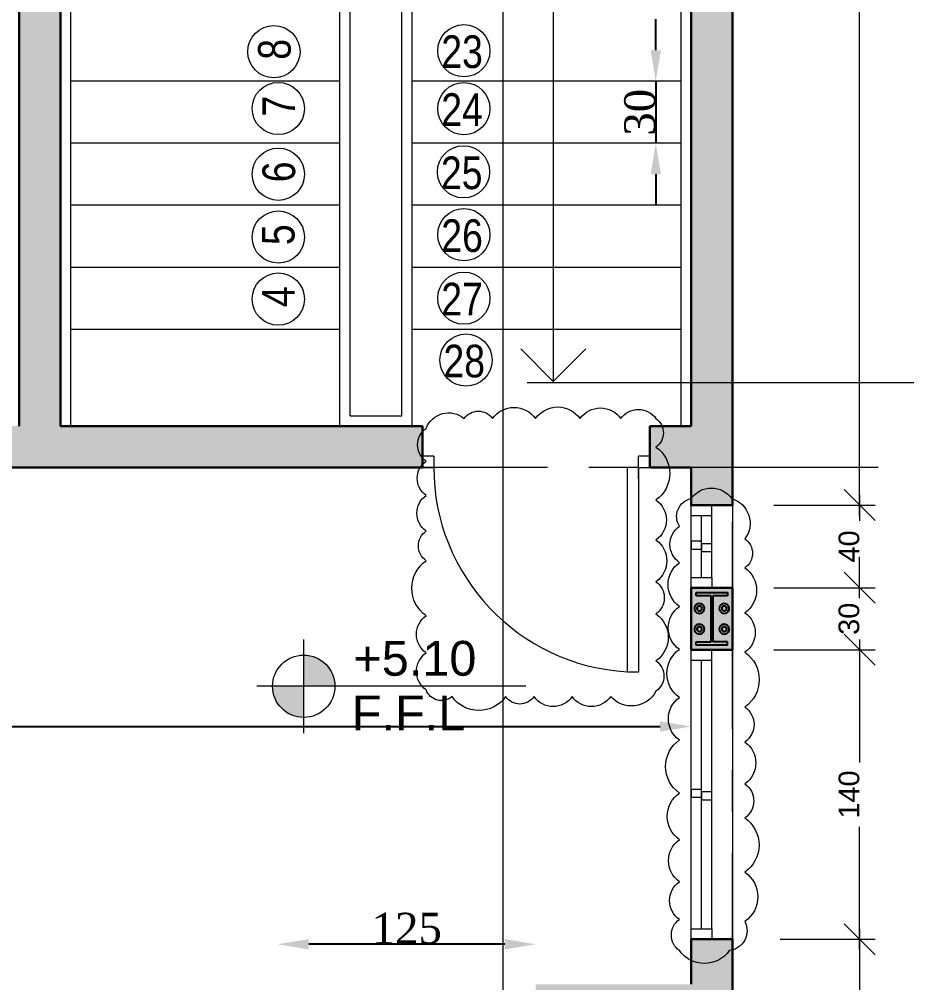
# Model space of a CAD drawing. Header units: millimetres. Extents: x -9083 to 924194, y -232449 to 321637.
# Drawn here: x 113435 to 117728, y 165816 to 170477 of the extents above; entities that cross this region are included whole.
import ezdxf
from ezdxf.enums import TextEntityAlignment as Align

# ---------------------------------------------------------------- set-up
doc = ezdxf.new("R2010")
doc.units = ezdxf.units.MM
doc.header["$LTSCALE"] = 400
doc.header["$MEASUREMENT"] = 0
doc.header["$PDMODE"] = 3
doc.linetypes.add('CENTER', pattern=[2, 1.25, -0.25, 0.25, -0.25])
doc.linetypes.add('CENTERX2', pattern=[4, 2.5, -0.5, 0.5, -0.5])
doc.layers.get('0').update_dxf_attribs({"lineweight": 0, "true_color": 0xff1414})
doc.layers.get('Defpoints').update_dxf_attribs({"color": 8, "lineweight": 5})
for name, color, linetype, lineweight in [('0.dim', 3, 'Continuous', 25), ('A_DOOR', 2, 'Continuous', 9), ('AR-Level', 120, 'Continuous', 13), ('DETAILS DIMENSION', 15, 'Continuous', 5), ('DIM-IN', 6, 'Continuous', 9), ('FIN-TEXT', 3, 'Continuous', 5), ('HANDRAIL', 31, 'Continuous', 5), ('HATCH', 15, 'Continuous', 0), ('REVC', 210, 'Continuous', 0), ('ROOMS DIMENSION', 3, 'Continuous', 5), ('STAIR', 1, 'Continuous', 5), ('TAG ELEVATIONS DETAIL', 8, 'Continuous', 9), ('WALL PROPOSED', 255, 'Continuous', 30), ('WINDOWS', 5, 'Continuous', 5)]:
    doc.layers.add(name, color=color, linetype=linetype, lineweight=lineweight)
doc.layers.add('AXIES', color=7, linetype='CENTER', lineweight=0, true_color=0x949596)
doc.layers.add('STEEL', color=63, linetype='Continuous')
doc.styles.add('arial', font='arial.ttf', dxfattribs={"width": 0.8, "height": 2.2})
doc.styles.add('asif', font='arial.ttf')
doc.styles.add('ROMAN', font='times.ttf')
doc.styles.add('ROMAND', font='ARIALN.TTF')
doc.dimstyles.new('DETAILS DIMENSION', dxfattribs={"dimtxt": 100, "dimasz": 150, "dimexe": 75, "dimexo": 200, "dimgap": 50, "dimtad": 0, "dimdec": 0, "dimlfac": 0.1, "dimzin": 0, "dimdsep": 46, "dimtxsty": 'asif', "dimblk": 'OBLIQUE', "dimcen": 200, "dimdle": 50, "dimclrd": 181, "dimclre": 146, "dimclrt": 1, "dimadec": 0, "dimazin": 0, "dimtfac": 0.5, "dimtdec": 0, "dimtix": 1, "dimtofl": 0, "dimtmove": 2, "dimatfit": 2, "dimfxl": 100, "dimtvp": 0.5, "dimtolj": 1, "dimtzin": 0, "dimlwd": -1, "dimlwe": -1, "dimarcsym": 0})
doc.dimstyles.new('ROOMS DIM', dxfattribs={"dimtxt": 150, "dimasz": 150, "dimexe": 0.06, "dimexo": 0.06, "dimgap": 0.03, "dimtad": 1, "dimtoh": 1, "dimdec": 0, "dimlfac": 0.1, "dimzin": 13, "dimdsep": 46, "dimtxsty": 'ROMAN', "dimcen": 0.09, "dimdle": 0.06, "dimse1": 1, "dimse2": 1, "dimclrd": 256, "dimclre": 256, "dimclrt": 3, "dimadec": 0, "dimazin": 0, "dimtfac": 1, "dimtdec": 0, "dimtix": 1, "dimtmove": 2, "dimatfit": 3, "dimfxl": 0.06, "dimtolj": 1, "dimtzin": 0, "dimarcsym": 0})

# ---------------------------------------------------------------- blocks, each defined once
blk = doc.blocks.new('Level-p')
h = blk.add_hatch(color=251)
h.paths.add_polyline_path([(0, 0.0025), (0, 0), (0.0025, 0, 0.414214)])
h.paths.add_polyline_path([(0, 0), (-0.0025, 0, 0.414214), (0, -0.0025)])
for p, q in [((0, -0.00375), (0, 0.00375)), ((0.017809, 0), (-0.00375, 0))]:
    blk.add_line(p, q)
blk.add_circle((0, 0), 0.0025)
at = {"style": 'arial'}
for p in [(0.002848, 0.000604), (0.002756, -0.002535)]:
    blk.add_attdef('F.F.L+1.20', p, '', height=0.002, dxfattribs=at)
blk = doc.blocks.new('*U961')
for p, q in [((0.1, -0.2), (0.1, 0)), ((0.15, 0), (0.15, -0.1)), ((1.45, 0), (1.45, -0.1)), ((1.5, 0), (1.5, -0.2)), ((0.15, -0.05), (1.45, -0.05)), ((0.15, -0.1), (0.1, -0.1)), ((0.15, -0.1), (1.45, -0.1)), ((1.45, -0.1), (1.5, -0.1))]:
    blk.add_line(p, q)
for points in [[(1.5, -0.2), (0.1, -0.2), (0.1, 0), (1.5, 0)], [(0.7875, -0.05), (0.825, -0.05), (0.825, 0), (0.7875, 0)], [(0.775, -0.1), (0.8125, -0.1), (0.8125, -0.05), (0.775, -0.05)]]:
    blk.add_lwpolyline(points, close=True)
blk = doc.blocks.new('_Oblique')
at = {"color": 0, "linetype": 'ByBlock', "lineweight": -2}
blk.add_line((-0.5, -0.5), (0.5, 0.5), dxfattribs=at)
blk = doc.blocks.new('*D712')
at = {"layer": 'Defpoints', "color": 0, "transparency": 16777216}
for p in [(116915.3, 166026.6), (117500.2, 166026.6), (116915.3, 159362.6)]:
    blk.add_point(p, dxfattribs=at)
at = {"layer": 'DETAILS DIMENSION', "color": 181, "transparency": 16777216}
for p, q in [((117500.2, 166076.6), (117500.2, 162855.3)), ((117500.2, 159312.6), (117500.2, 162533.9))]:
    blk.add_line(p, q, dxfattribs=at)
at = {"layer": 'DETAILS DIMENSION', "color": 146, "transparency": 16777216}
for p, q in [((117115.3, 166026.6), (117575.2, 166026.6)), ((117115.3, 159362.6), (117575.2, 159362.6))]:
    blk.add_line(p, q, dxfattribs=at)
at = {"layer": 'DETAILS DIMENSION', "color": 181, "transparency": 16777216, "xscale": 150, "yscale": 150, "zscale": 150}
for p, rotation in [((117500.2, 166026.6), 90), ((117500.2, 159362.6), 270)]:
    blk.add_blockref('_Oblique', p, dxfattribs=dict(at, rotation=rotation))
at = {"layer": 'DETAILS DIMENSION', "color": 1, "transparency": 16777216, "insert": (117449.2, 162694.6), "char_height": 100, "attachment_point": 5, "rotation": 90, "style": 'asif'}
blk.add_mtext('\\A1;666', dxfattribs=at)
blk = doc.blocks.new('*D713')
at = {"layer": 'Defpoints', "color": 0, "transparency": 16777216}
for p in [(116885.4, 167426.6), (117500.2, 167426.6), (116915.3, 166026.6)]:
    blk.add_point(p, dxfattribs=at)
at = {"layer": 'DETAILS DIMENSION', "color": 181, "transparency": 16777216}
for p, q in [((117500.2, 167476.6), (117500.2, 166882.2)), ((117500.2, 165976.6), (117500.2, 166571))]:
    blk.add_line(p, q, dxfattribs=at)
at = {"layer": 'DETAILS DIMENSION', "color": 146, "transparency": 16777216}
for p, q in [((117085.4, 167426.6), (117575.2, 167426.6)), ((117115.3, 166026.6), (117575.2, 166026.6))]:
    blk.add_line(p, q, dxfattribs=at)
at = {"layer": 'DETAILS DIMENSION', "color": 181, "transparency": 16777216, "xscale": 150, "yscale": 150, "zscale": 150}
for p, rotation in [((117500.2, 167426.6), 90), ((117500.2, 166026.6), 270)]:
    blk.add_blockref('_Oblique', p, dxfattribs=dict(at, rotation=rotation))
at = {"layer": 'DETAILS DIMENSION', "color": 1, "transparency": 16777216, "insert": (117449.2, 166726.6), "char_height": 100, "attachment_point": 5, "rotation": 90, "style": 'asif'}
blk.add_mtext('\\A1;140', dxfattribs=at)
blk = doc.blocks.new('*D714')
at = {"layer": 'Defpoints', "color": 0, "transparency": 16777216}
for p in [(117127.1, 173827), (117500.1, 173827), (116885.4, 168126.6)]:
    blk.add_point(p, dxfattribs=at)
at = {"layer": 'DETAILS DIMENSION', "color": 181, "transparency": 16777216}
for p, q in [((117500.1, 173877), (117500.1, 171137.1)), ((117500.1, 168076.6), (117500.1, 170816.5))]:
    blk.add_line(p, q, dxfattribs=at)
at = {"layer": 'DETAILS DIMENSION', "color": 146, "transparency": 16777216}
for p, q in [((117327.1, 173827), (117575.1, 173827)), ((117085.4, 168126.6), (117575.1, 168126.6))]:
    blk.add_line(p, q, dxfattribs=at)
at = {"layer": 'DETAILS DIMENSION', "color": 181, "transparency": 16777216, "xscale": 150, "yscale": 150, "zscale": 150}
for p, rotation in [((117500.1, 173827), 90), ((117500.1, 168126.6), 270)]:
    blk.add_blockref('_Oblique', p, dxfattribs=dict(at, rotation=rotation))
at = {"layer": 'DETAILS DIMENSION', "color": 1, "transparency": 16777216, "insert": (117449.1, 170976.8), "char_height": 100, "attachment_point": 5, "rotation": 90, "style": 'asif'}
blk.add_mtext('\\A1;570', dxfattribs=at)
blk = doc.blocks.new('hjhg')
at = {"layer": 'AXIES', "linetype": 'CENTERX2'}
for p, q in [((6125682.5, 791366), (6125682.5, 816591.3)), ((6131186.9, 805430.8), (6071269.8, 805430.8))]:
    blk.add_line(p, q, dxfattribs=at)
blk = doc.blocks.new('*D768')
at = {"layer": 'Defpoints', "color": 0, "transparency": 16777216}
for p in [(116685.4, 168508.9), (68985.4, 168308.9), (116685.4, 167055.6)]:
    blk.add_point(p, dxfattribs=at)
at = {"layer": 'ROOMS DIMENSION', "lineweight": -2, "transparency": 16777216}
blk.add_line((69135.4, 167055.6), (116535.4, 167055.6), dxfattribs=at)
at = {"layer": 'ROOMS DIMENSION', "transparency": 16777216}
for points in [[(69135.4, 167080.6), (69135.4, 167030.6), (68985.4, 167055.6)], [(116535.4, 167080.6), (116535.4, 167030.6), (116685.4, 167055.6)]]:
    blk.add_solid(points, dxfattribs=at)
at = {"layer": 'ROOMS DIMENSION', "color": 3, "transparency": 16777216, "insert": (92585.4, 167665.4), "char_height": 150, "attachment_point": 5, "style": 'ROMAN'}
blk.add_mtext('\\A1;4770', dxfattribs=at)
blk = doc.blocks.new('RTEWR')
at = {"layer": 'TAG ELEVATIONS DETAIL'}
blk.add_line((-24807.4, 157421.9), (-24807.4, 180951), dxfattribs=at)
blk = doc.blocks.new('A$C6AA14BB0')
at = {"linetype": 'Continuous'}
blk.add_circle((0.1263, 0.1263), 0.1263, dxfattribs=at)
at = {"linetype": 'Continuous', "style": 'ROMAND'}
blk.add_attdef('B', text='', height=0.1578, dxfattribs=at).set_placement((0.129, 0.1307), align=Align.MIDDLE_CENTER)
blk = doc.blocks.new('*D777')
at = {"layer": 'Defpoints', "color": 0, "transparency": 16777216}
for p in [(116635.4, 170176.6), (116514.1, 169876.6), (116635.4, 169876.6)]:
    blk.add_point(p, dxfattribs=at)
at = {"layer": 'ROOMS DIMENSION', "lineweight": -2, "transparency": 16777216}
for p, q in [((116514.1, 170326.6), (116514.1, 170476.6)), ((116514.1, 170176.6), (116514.1, 169876.6)), ((116514.1, 169726.6), (116514.1, 169576.6))]:
    blk.add_line(p, q, dxfattribs=at)
at = {"layer": 'ROOMS DIMENSION', "transparency": 16777216}
for points in [[(116489.1, 170326.6), (116539.1, 170326.6), (116514.1, 170176.6)], [(116489.1, 169726.6), (116539.1, 169726.6), (116514.1, 169876.6)]]:
    blk.add_solid(points, dxfattribs=at)
at = {"layer": 'ROOMS DIMENSION', "color": 3, "transparency": 16777216, "insert": (116437.8, 170026.6), "char_height": 150, "attachment_point": 5, "rotation": 90, "style": 'ROMAN'}
blk.add_mtext('\\A1;30', dxfattribs=at)
blk = doc.blocks.new('*D818')
at = {"layer": 'Defpoints', "color": 0, "transparency": 16777216}
for p in [(114685.4, 166002.2), (114685.4, 165808.9), (115933.9, 165808.9)]:
    blk.add_point(p, dxfattribs=at)
at = {"layer": 'ROOMS DIMENSION', "lineweight": -2, "transparency": 16777216}
blk.add_line((115783.9, 166002.2), (114835.4, 166002.2), dxfattribs=at)
at = {"layer": 'ROOMS DIMENSION', "transparency": 16777216}
for points in [[(114835.4, 166027.2), (114835.4, 165977.2), (114685.4, 166002.2)], [(115783.9, 166027.2), (115783.9, 165977.2), (115933.9, 166002.2)]]:
    blk.add_solid(points, dxfattribs=at)
at = {"layer": 'ROOMS DIMENSION', "color": 3, "transparency": 16777216, "insert": (115309.6, 166078.6), "char_height": 150, "attachment_point": 5, "style": 'ROMAN'}
blk.add_mtext('\\A1;125', dxfattribs=at)
blk = doc.blocks.new('GHBVNVCN')
at = {"layer": 'STEEL', "color": 114, "true_color": 0x139b48}
for p, q in [((931.4521, -1730.2171), (931.2521, -1730.2171)), ((931.2521, -1730.2171), (931.2521, -1730.5171)), ((931.2761, -1730.2553), (931.2761, -1730.2401)), ((931.2761, -1730.2401), (931.4281, -1730.2401)), ((931.4281, -1730.2401), (931.4281, -1730.2553)), ((931.4521, -1730.2171), (931.4521, -1730.5171)), ((931.3481, -1730.2553), (931.2761, -1730.2553)), ((931.3481, -1730.4789), (931.3481, -1730.2553)), ((931.4281, -1730.2553), (931.3561, -1730.2553)), ((931.3561, -1730.2553), (931.3561, -1730.4789)), ((931.2761, -1730.4941), (931.2761, -1730.4789)), ((931.2761, -1730.4789), (931.3481, -1730.4789)), ((931.4281, -1730.4789), (931.3561, -1730.4789)), ((931.4281, -1730.4941), (931.4281, -1730.4789)), ((931.4521, -1730.5171), (931.2521, -1730.5171)), ((931.4281, -1730.4941), (931.2761, -1730.4941))]:
    blk.add_line(p, q, dxfattribs=at)
at = {"layer": 'STEEL', "color": 8, "ltscale": 500}
for centre, radius, start, end in [((931.2921, -1730.3171), 0.024, 120, 300), ((931.2921, -1730.3171), 0.024, 300, 120), ((931.4121, -1730.3171), 0.024, 120, 300), ((931.4121, -1730.3171), 0.024, 300, 120), ((931.2921, -1730.3171), 0.012, 60, 240), ((931.2921, -1730.3171), 0.012, 135, 315), ((931.2921, -1730.3171), 0.012, 315, 135), ((931.2921, -1730.3171), 0.012, 240, 60), ((931.4121, -1730.3171), 0.012, 60, 240), ((931.4121, -1730.3171), 0.012, 135, 315), ((931.4121, -1730.3171), 0.012, 315, 135), ((931.4121, -1730.3171), 0.012, 240, 60), ((931.2921, -1730.4171), 0.024, 300, 120), ((931.4121, -1730.4171), 0.024, 300, 120), ((931.2921, -1730.4171), 0.024, 120, 300), ((931.2921, -1730.4171), 0.012, 60, 240), ((931.2921, -1730.4171), 0.012, 135, 315), ((931.2921, -1730.4171), 0.012, 315, 135), ((931.2921, -1730.4171), 0.012, 240, 60), ((931.4121, -1730.4171), 0.024, 120, 300), ((931.4121, -1730.4171), 0.012, 60, 240), ((931.4121, -1730.4171), 0.012, 135, 315), ((931.4121, -1730.4171), 0.012, 315, 135), ((931.4121, -1730.4171), 0.012, 240, 60)]:
    blk.add_arc(centre, radius, start, end, dxfattribs=at)
blk = doc.blocks.new('*U962')
for p, q in [((0.1, -0.2), (0.1, 0)), ((0.15, 0), (0.15, -0.1)), ((0.45, 0), (0.45, -0.1)), ((0.5, 0), (0.5, -0.2)), ((0.15, -0.05), (0.45, -0.05)), ((0.15, -0.1), (0.1, -0.1)), ((0.15, -0.1), (0.45, -0.1)), ((0.45, -0.1), (0.5, -0.1))]:
    blk.add_line(p, q)
for points in [[(0.5, -0.2), (0.1, -0.2), (0.1, 0), (0.5, 0)], [(0.2875, -0.05), (0.325, -0.05), (0.325, 0), (0.2875, 0)], [(0.275, -0.1), (0.3125, -0.1), (0.3125, -0.05), (0.275, -0.05)]]:
    blk.add_lwpolyline(points, close=True)
blk = doc.blocks.new('*D963')
at = {"layer": 'Defpoints', "color": 0, "transparency": 16777216}
for p in [(116885.4, 168126.6), (116885.4, 167726.6), (117500.1, 167726.6)]:
    blk.add_point(p, dxfattribs=at)
at = {"layer": 'DETAILS DIMENSION', "color": 181, "transparency": 16777216}
for p, q in [((117500.1, 168176.6), (117500.1, 168050)), ((117500.1, 167676.6), (117500.1, 167803.1))]:
    blk.add_line(p, q, dxfattribs=at)
at = {"layer": 'DETAILS DIMENSION', "color": 146, "transparency": 16777216}
for p, q in [((117085.4, 168126.6), (117575.1, 168126.6)), ((117085.4, 167726.6), (117575.1, 167726.6))]:
    blk.add_line(p, q, dxfattribs=at)
at = {"layer": 'DETAILS DIMENSION', "color": 181, "transparency": 16777216, "xscale": 150, "yscale": 150, "zscale": 150}
for p, rotation in [((117500.1, 168126.6), 90), ((117500.1, 167726.6), 270)]:
    blk.add_blockref('_Oblique', p, dxfattribs=dict(at, rotation=rotation))
at = {"layer": 'DETAILS DIMENSION', "color": 1, "transparency": 16777216, "insert": (117449.1, 167926.6), "char_height": 100, "attachment_point": 5, "rotation": 90, "style": 'asif'}
blk.add_mtext('\\A1;40', dxfattribs=at)
blk = doc.blocks.new('*D964')
at = {"layer": 'Defpoints', "color": 0, "transparency": 16777216}
for p in [(116885.4, 167726.6), (116885.4, 167426.6), (117500.1, 167426.6)]:
    blk.add_point(p, dxfattribs=at)
at = {"layer": 'DETAILS DIMENSION', "color": 181, "transparency": 16777216}
for p, q in [((117500.1, 167726.6), (117500.1, 167876.6)), ((117500.1, 167426.6), (117500.1, 167276.6))]:
    blk.add_line(p, q, dxfattribs=at)
at = {"layer": 'DETAILS DIMENSION', "color": 146, "transparency": 16777216}
for p, q in [((117085.4, 167726.6), (117575.1, 167726.6)), ((117085.4, 167426.6), (117575.1, 167426.6))]:
    blk.add_line(p, q, dxfattribs=at)
at = {"layer": 'DETAILS DIMENSION', "color": 181, "transparency": 16777216, "xscale": 150, "yscale": 150, "zscale": 150}
for p, rotation in [((117500.1, 167726.6), 270), ((117500.1, 167426.6), 90)]:
    blk.add_blockref('_Oblique', p, dxfattribs=dict(at, rotation=rotation))
at = {"layer": 'DETAILS DIMENSION', "color": 1, "transparency": 16777216, "insert": (117449, 167576.6), "char_height": 100, "attachment_point": 5, "rotation": 90, "style": 'asif'}
blk.add_mtext('\\A1;30', dxfattribs=at)
blk = doc.blocks.new('A$C3DB60A0A')
at = {"layer": 'A_DOOR', "color": 1}
for p, q in [((0.045, 0.9), (0, 0.9)), ((0, 0.9), (0, 0.855)), ((0.045, 0.855), (0.045, 0.9)), ((0.045, 0.855), (0, 0.855)), ((0.045, 0.855), (0.045, 0.81)), ((0.045, 0.855), (0.855, 0.855)), ((0.09, 0.855), (0.045, 0.855)), ((0.855, 0.855), (0.855, 0.81)), ((0.045, 0.81), (0.855, 0.81)), ((0, 0.045), (0, 0)), ((0, 0.045), (0.045, 0.045)), ((0.045, 0), (0.045, 0.045)), ((0, 0), (0.045, 0))]:
    blk.add_line(p, q, dxfattribs=at)
blk.add_arc((0.045, 0.855), 0.81, 270, 356.8153, dxfattribs=at)

msp = doc.modelspace()

# ---------------------------------------------------------------- hatches: boundary and pattern name
at = {"layer": 'HATCH', "true_color": 0x939598}
h = msp.add_hatch(color=252, dxfattribs=at)
h.dxf.hatch_style = 1
h.paths.add_polyline_path([(80460.41665, 173827.00829), (79085.41665, 173827.00829), (68785.41665, 173827.00829), (68785.41665, 168926.57089), (68985.41665, 168926.57089), (68985.41665, 170130.13199), (69567.95287, 170130.13199), (69567.95287, 170230.13199), (68985.41665, 170230.13199), (68985.41665, 173627.00829), (70533.33648, 173627.00829), (70533.33648, 170230.13199), (70387.95287, 170230.13199), (70387.95287, 170130.13199), (70780.80026, 170130.13199), (70780.80026, 170230.13199), (70635.41665, 170230.13199), (70635.41665, 173627.00829), (72185.41665, 173627.00829), (72185.41665, 170230.13199), (71600.80026, 170230.13199), (71600.80026, 170130.13199), (72185.41665, 170130.13199), (72185.41665, 168976.57089), (72385.41665, 168976.57089), (72385.41665, 173627.00829), (75435.41665, 173627.00829), (75435.41665, 168308.92654), (77872.25556, 168308.92654), (77872.25556, 168508.92654), (77685.41665, 168508.92654), (77685.41665, 168753.6541), (77585.41665, 168753.6541), (77585.41665, 168508.92654), (75635.41665, 168508.92654), (75635.41665, 169707.00829), (77585.41665, 169707.00829), (77585.41665, 169572.40411), (77685.41665, 169572.40411), (77685.41665, 169940.33843), (77585.41665, 169940.33843), (77585.41665, 169807.00829), (75635.41665, 169807.00829), (75635.41665, 171007.00829), (77585.41665, 171007.00829), (77585.41665, 170760.36381), (77685.41665, 170760.36381), (77685.41665, 171349.52012), (77585.41665, 171349.52012), (77585.41665, 171107.00829), (75635.41665, 171107.00829), (75635.41665, 172302.87564), (77585.41665, 172302.87564), (77585.41665, 172168.27145), (77685.41665, 172168.27145), (77685.41665, 172557.47982), (77585.41665, 172557.47982), (77585.41665, 172422.87564), (75635.41665, 172422.87564), (75635.41665, 173627.00829), (78885.41665, 173627.00829), (78885.41665, 168508.92654), (78772.25556, 168508.92654), (78772.25556, 168308.92654), (82488.19639, 168308.92654), (82488.19639, 168508.92654), (79085.41665, 168508.92654), (79085.41665, 173627.00829), (80460.41665, 173627.00829)])
h.paths.add_polyline_path([(77685.41665, 173627.00829), (77585.41665, 173627.00829), (77585.41665, 173377.5052), (77685.41665, 173377.5052)], flags=16)
h.paths.add_polyline_path([(84935.41665, 173827.00829), (82260.41665, 173827.00829), (82260.41665, 173627.00829), (83635.41665, 173627.00829), (83635.41665, 168508.92654), (83490.81247, 168508.92654), (83490.81247, 168308.92654), (83980.02084, 168308.92654), (83980.02084, 168508.92654), (83835.41665, 168508.92654), (83835.41665, 173627.00829), (84935.41665, 173627.00829)])
h.paths.add_polyline_path([(89135.41665, 173827.00829), (86735.41665, 173827.00829), (86735.41665, 173627.00829), (87835.41665, 173627.00829), (87835.41665, 168508.92654), (84980.02084, 168508.92654), (84980.02084, 168308.92654), (90890.81247, 168308.92654), (90890.81247, 168508.92654), (88035.41665, 168508.92654), (88035.41665, 173627.00829), (89135.41665, 173627.00829)])
h.paths.add_polyline_path([(97535.41665, 173827.00829), (95385.41665, 173827.00829), (95385.41665, 173627.00829), (96235.41665, 173627.00829), (96235.41665, 168508.92654), (93380.02084, 168508.92654), (93380.02084, 168308.92654), (99285.5803, 168308.92654), (99285.5803, 168508.92654), (96435.41665, 168508.92654), (96435.41665, 173627.00829), (97535.41665, 173627.00829)])
h.paths.add_polyline_path([(101735.41665, 173827.00829), (99335.41665, 173827.00829), (99335.41665, 173627.00829), (100435.41665, 173627.00829), (100435.41665, 168508.92654), (100290.81247, 168508.92654), (100290.81247, 168308.92654), (100780.02084, 168308.92654), (100780.02084, 168508.92654), (100635.41665, 168508.92654), (100635.41665, 173627.00829), (101735.41665, 173627.00829)])
h.paths.add_polyline_path([(105935.41665, 173827.00829), (103535.41665, 173827.00829), (103535.41665, 173627.00829), (104635.41665, 173627.00829), (104635.41665, 168508.92654), (101780.02084, 168508.92654), (101780.02084, 168308.92654), (107690.81247, 168308.92654), (107690.81247, 168508.92654), (104835.41665, 168508.92654), (104835.41665, 173627.00829), (105935.41665, 173627.00829)])
h.paths.add_polyline_path([(110885.41665, 173827.00829), (107735.41665, 173827.00829), (107735.41665, 173627.00829), (108835.41665, 173627.00829), (108835.41665, 168508.92654), (108690.81247, 168508.92654), (108690.81247, 168308.92654), (109180.02084, 168308.92654), (109180.02084, 168508.92654), (109035.41665, 168508.92654), (109035.41665, 173627.00829), (110885.41665, 173627.00829)])
h.paths.add_polyline_path([(114341.66665, 173827.00829), (112685.41665, 173827.00829), (112685.41665, 173627.00829), (113435.41665, 173627.00829), (113435.41665, 168508.92654), (110182.63692, 168508.92654), (110182.63692, 168308.92654), (113635.41665, 168308.92654), (115385.41665, 168308.92654), (115385.41665, 168508.92654), (113635.41665, 168508.92654), (113635.41665, 173627.00829), (114341.66665, 173627.00829)])
h.paths.add_polyline_path([(110485.41665, 165608.92654), (110630.02084, 165608.92654), (110630.02084, 165808.92654), (110140.81247, 165808.92654), (110140.81247, 165608.92654), (110285.41665, 165608.92654), (110285.41665, 159562.60548), (109185.41665, 159562.60548), (109185.41665, 159362.60548), (111585.41665, 159362.60548), (111585.41665, 159562.60548), (110485.41665, 159562.60548)])
h.paths.add_polyline_path([(102230.02084, 165808.92654), (101740.81247, 165808.92654), (101740.81247, 165608.92654), (101885.41665, 165608.92654), (101885.41665, 159562.60548), (101585.41665, 159562.60548), (101585.41665, 159362.60548), (102985.41665, 159362.60548), (102985.41665, 159562.60548), (102085.41665, 159562.60548), (102085.41665, 165608.92654), (102230.02084, 165608.92654)])
h.paths.add_polyline_path([(100740.81247, 165808.92654), (94830.02084, 165808.92654), (94830.02084, 165608.92654), (97685.41665, 165608.92654), (97685.41665, 159562.60548), (96585.41665, 159562.60548), (96585.41665, 159362.60548), (99785.41665, 159362.59179), (99785.41665, 159562.59179), (97885.41665, 159562.60548), (97885.41665, 165608.92654), (100740.81247, 165608.92654)])
h.paths.add_polyline_path([(92340.81247, 165808.92654), (86430.02084, 165808.92654), (86430.02084, 165608.92654), (89285.41665, 165608.92654), (89285.41665, 159562.60548), (88185.41665, 159562.60548), (88185.41665, 159362.60548), (90585.41665, 159362.60548), (90585.41665, 159562.60548), (89485.41665, 159562.60548), (89485.41665, 165608.92654), (92340.81247, 165608.92654)])
h.paths.add_polyline_path([(85430.02084, 165808.92654), (84940.81247, 165808.92654), (84940.81247, 165608.92654), (85085.41665, 165608.92654), (85085.41665, 159562.60548), (83585.41665, 159562.60548), (83585.41665, 159362.60548), (86385.41665, 159362.60548), (86385.41665, 159562.60548), (85285.41665, 159562.60548), (85285.41665, 165608.92654), (85430.02084, 165608.92654)])
h.paths.add_polyline_path([(83940.81247, 165808.92654), (78164.83139, 165808.92654), (78164.83139, 165608.92654), (80885.41665, 165608.92654), (80885.41665, 159562.59179), (79786.31598, 159562.59179), (79786.31598, 159362.59179), (80885.41665, 159362.59179), (80885.41665, 159362.60548), (81785.41665, 159362.60548), (81785.41665, 159562.60548), (81085.41665, 159562.60548), (81085.41665, 165608.92654), (83940.81247, 165608.92654)])
h.paths.add_polyline_path([(77162.21531, 165808.92654), (76362.21531, 165808.92654), (76362.21531, 165608.92654), (76687.21531, 165608.92654), (76687.21531, 159562.59179), (75685.45544, 159562.59179), (75685.45544, 159362.59179), (77986.31598, 159362.59179), (77986.31598, 159562.59179), (76887.21531, 159562.59179), (76887.21531, 165608.92654), (77162.21531, 165608.92654)])
h.paths.add_polyline_path([(75359.59922, 165808.92654), (72539.0914, 165808.92654), (72539.0914, 165608.92654), (72683.69558, 165608.92654), (72683.69558, 159562.59179), (71809.3863, 159562.59179), (71809.3863, 159362.59179), (73885.45544, 159362.59179), (73885.45544, 159562.59179), (72883.69558, 159562.59179), (72883.69558, 165608.92654), (75359.59922, 165608.92654)])
h.paths.add_polyline_path([(71536.47531, 165808.92654), (68985.41665, 165808.92654), (68985.41665, 166526.57089), (68785.41665, 166526.57088), (68785.41665, 159362.59179), (70009.3863, 159362.59179), (70009.3863, 159562.59179), (68985.41665, 159562.59179), (68985.41665, 165608.92654), (71536.47531, 165608.92654)])
h.paths.add_polyline_path([(116685.41665, 168126.57089), (116885.41665, 168126.57089), (116885.41665, 173827.00829), (116141.66665, 173827.00829), (116141.66665, 173627.00829), (116685.41665, 173627.00829), (116685.41665, 168508.92654), (116485.41665, 168508.92654), (116485.41665, 168308.92654), (116685.41665, 168308.92654)])
h.paths.add_polyline_path([(116885.41665, 167726.57089), (116685.41665, 167726.57089), (116685.41665, 167426.57089), (116885.41665, 167426.57089)])
h.paths.add_polyline_path([(94185.41665, 173827.00829), (94185.41665, 173627.00829), (94485.41665, 173627.00829), (94485.41665, 173827.00829)])
h.paths.add_polyline_path([(93285.41665, 173627.00829), (93285.41665, 173827.00829), (90935.41665, 173827.00829), (90935.41665, 173627.00829), (92035.41665, 173627.00829), (92035.41665, 168508.92654), (91890.81247, 168508.92654), (91890.81247, 168308.92654), (92380.02084, 168308.92654), (92380.02084, 168508.92654), (92235.41665, 168508.92654), (92235.41665, 173627.00829)])
h = msp.add_hatch(color=252, dxfattribs=at)
h.dxf.hatch_style = 1
h.paths.add_polyline_path([(115933.86658, 165808.92654), (115933.86658, 165608.92654), (116685.41665, 165608.92654), (116685.41665, 162565.17048), (116885.41665, 162565.17048), (116885.41665, 166026.57089), (116685.41665, 166026.57089), (116685.41665, 165808.92654)])

# ---------------------------------------------------------------- linework, layer by layer
at = {"layer": 'DIM-IN'}
for p, q in [((116018.55693, 172734.08843), (116018.55693, 168724.0725)), ((116018.55693, 168724.0725), (115860.87356, 168881.75586)), ((116018.55693, 168724.0725), (116176.2403, 168881.75586))]:
    msp.add_line(p, q, dxfattribs=at)
at = {"layer": 'FIN-TEXT'}
for centre in [(115585.92387, 170324.28), (115585.92387, 170044.28), (115584.23632, 169738.48469), (115585.92387, 169434.458), (115585.92387, 169127.47259), (115596.34675, 168827.99803)]:
    msp.add_circle(centre, 126.25382, dxfattribs=at)
at = {"layer": 'HANDRAIL'}
for p, q in [((113685.41665, 168508.92654), (113685.41665, 173577.00829)), ((116635.41665, 173577.00829), (116635.41665, 168508.92654)), ((114985.41665, 168508.92654), (114985.41665, 172276.57089)), ((115335.41665, 168508.92654), (115335.41665, 172276.57089)), ((115035.41665, 168558.92654), (115035.41665, 172226.57089)), ((115285.41665, 168558.92654), (115285.41665, 172226.57089)), ((115035.41665, 168558.92654), (115285.41665, 168558.92654)), ((114985.41665, 168508.92654), (115335.41665, 168508.92654)), ((116635.41665, 168508.92654), (116685.41665, 168508.92654))]:
    msp.add_line(p, q, dxfattribs=at)
at = {"layer": 'REVC'}
for points in [[(116515.16068, 168545.05923, -0.52056705), (116515.16068, 168407.14812, -0.52056705), (116515.16068, 168151.41522, -0.52056705), (116515.16068, 167957.74475, -0.52056705), (116515.16068, 167755.7814, -0.52056705), (116515.16068, 167600.5724, -0.52056705), (116515.16068, 167372.86362, -0.52056705), (116515.16068, 167225.83358, -0.52056705), (116296.07789, 167200.23525, -0.52056705), (116109.43889, 167200.23525, -0.52056705), (115925.32683, 167200.23525, -0.52056705), (115787.86332, 167200.23525, -0.52056705), (115528.57807, 167200.23525, -0.52056705), (115403.44639, 167232.34714, -0.52056705), (115403.44639, 167411.64949, -0.52056705), (115403.44639, 167591.73311, -0.52056705), (115403.44639, 167857.60629, -0.52056705), (115403.44639, 168001.38102, -0.52056705), (115403.44639, 168173.28568, -0.52056705), (115403.44639, 168339.0134, -0.52056705), (115403.44639, 168497.40039, -0.52056705), (115587.44746, 168545.05923, -0.52056705), (115724.65868, 168545.05923, -0.52056705), (115931.81425, 168545.05923, -0.52056705), (116147.90564, 168545.05923, -0.52056705), (116345.16101, 168545.05923, -0.52056705)], [(116628.70537, 165971.89287, -0.52056705), (116628.70537, 166122.23519, -0.52056705), (116628.70537, 166304.59346, -0.52056705), (116628.70537, 166508.05832, -0.52056705), (116628.70537, 166733.94819, -0.52056705), (116628.70537, 166990.47051, -0.52056705), (116628.70537, 167195.93332, -0.52056705), (116628.70537, 167428.34601, -0.52056705), (116628.70537, 167636.38459, -0.52056705), (116628.70537, 167848.06097, -0.52056705), (116628.70537, 168024.1487, -0.52056705), (116684.62845, 168157.83102, -0.52056705), (116881.83499, 168157.83102, -0.52056705), (116945.39213, 167963.38061, -0.52056705), (116945.39213, 167822.75539, -0.52056705), (116945.39213, 167605.83389, -0.52056705), (116945.39213, 167414.56829, -0.52056705), (116945.39213, 167149.82226, -0.52056705), (116945.39213, 166980.26142, -0.52056705), (116945.39213, 166778.57883, -0.52056705), (116945.39213, 166613.28651, -0.52056705), (116945.39213, 166351.11217, -0.52056705), (116945.39213, 166112.32315, -0.52056705), (116869.84088, 165971.89287, -0.52056705)]]:
    msp.add_lwpolyline(points, format="xyb", close=True, dxfattribs=at)
at = {"layer": 'STAIR'}
for p, q in [((114985.41665, 170176.57089), (113685.41665, 170176.57089)), ((116635.41665, 170176.57089), (115335.41665, 170176.57089)), ((114985.41665, 169876.57089), (113685.41665, 169876.57089)), ((116635.41665, 169876.57089), (115335.41665, 169876.57089)), ((114985.41665, 169576.57089), (113685.41665, 169576.57089)), ((116635.41665, 169576.57089), (115335.41665, 169576.57089)), ((114985.41665, 169276.57089), (113685.41665, 169276.57089)), ((116635.41665, 169276.57089), (115335.41665, 169276.57089)), ((114985.41665, 168976.57089), (113685.41665, 168976.57089)), ((116635.41665, 168976.57089), (115335.41665, 168976.57089))]:
    msp.add_line(p, q, dxfattribs=at)
at = {"layer": 'TAG ELEVATIONS DETAIL'}
msp.add_line((115891.96001, 168719.65623), (118391.96001, 168719.65623), dxfattribs=at)
at = {"layer": 'WALL PROPOSED'}
for p, q in [((116885.41665, 173827.00829), (116885.41665, 168126.57089)), ((113435.41665, 168508.92654), (113435.41665, 173627.00829)), ((113635.41665, 173627.00829), (113635.41665, 168508.92654)), ((116685.41665, 173627.00829), (116685.41665, 169176.57089)), ((116685.41665, 169176.57089), (116685.41665, 168508.92654)), ((113635.41665, 168508.92654), (115385.41665, 168508.92654)), ((115385.41665, 168508.92654), (115385.41665, 168308.92654)), ((116485.41665, 168508.92654), (116485.41665, 168308.92654)), ((116485.41665, 168508.92654), (116685.41665, 168508.92654)), ((110182.63692, 168308.92654), (113635.41665, 168308.92654)), ((113635.41665, 168308.92654), (115385.41665, 168308.92654)), ((116485.41665, 168308.92654), (116685.41665, 168308.92654)), ((116685.41665, 168308.92654), (116685.41665, 168126.57089)), ((116885.41665, 168126.57089), (116685.41665, 168126.57089)), ((116685.41665, 167726.57089), (116685.41665, 167426.57089)), ((116885.41665, 167726.57089), (116685.41665, 167726.57089)), ((116885.41665, 167726.57089), (116885.41665, 167426.57089)), ((116685.41665, 167426.57089), (116885.41665, 167426.57089)), ((116685.41665, 166026.57089), (116685.41665, 165808.92654)), ((116685.41665, 166026.57089), (116885.41665, 166026.57089)), ((116885.41665, 166026.57089), (116885.41665, 159362.60548))]:
    msp.add_line(p, q, dxfattribs=at)

# ---------------------------------------------------------------- block references
at = {"layer": '0.dim', "xscale": 1000, "yscale": 1000, "zscale": 1000}
msp.add_blockref('GHBVNVCN', (-814566.70812, 1897943.63688), dxfattribs=at)
at = {"layer": 'A_DOOR', "xscale": 1222.222225649525, "yscale": 1222.222225649525, "zscale": 1222.222225649525, "rotation": 270.0000000202904}
msp.add_blockref('A$C3DB60A0A', (115385.4186, 168363.92582), dxfattribs=at)
at = {"layer": 'AR-Level'}
ref = msp.add_blockref('Level-p', (114811.48779, 167250.3458), dxfattribs=dict(at, xscale=60357.09703953393, yscale=60357.09703953393, zscale=60357.09703953393))
ref.add_attrib('F.F.L+1.20', '+5.10', (115051.36493, 167301.22795), dxfattribs={"layer": '0', "height": 168.43841, "style": 'arial'})
ref.add_attrib('F.F.L+1.20', 'F.F.L', (115043.6338, 167036.8597), dxfattribs={"layer": '0', "height": 168.43841, "style": 'arial'})
at = {"layer": 'FIN-TEXT'}
ref = msp.add_blockref('A$C6AA14BB0', (114540.81816, 170445.95302), dxfattribs=dict(at, xscale=1000.000000014552, yscale=1000.000000014552, zscale=1000.000000014552, rotation=269.9999999999999))
ref.add_attrib('B', '8', dxfattribs={"layer": '0', "linetype": 'Continuous', "height": 157.81727, "rotation": 90, "style": 'ROMAND'}).set_placement((114669.44464, 170331.07396), align=Align.MIDDLE_CENTER)
ref = msp.add_blockref('A$C6AA14BB0', (114562.09348, 170171.2317), dxfattribs=dict(at, xscale=1000.000000014552, yscale=1000.000000014552, zscale=1000.000000014552, rotation=269.9999999999999))
ref.add_attrib('B', '7', dxfattribs={"layer": '0', "linetype": 'Continuous', "height": 157.81727, "rotation": 90, "style": 'ROMAND'}).set_placement((114690.71996, 170056.35264), align=Align.MIDDLE_CENTER)
ref = msp.add_blockref('A$C6AA14BB0', (114562.09348, 169853.24888), dxfattribs=dict(at, xscale=1000.000000014552, yscale=1000.000000014552, zscale=1000.000000014552, rotation=269.9999999999999))
ref.add_attrib('B', '6', dxfattribs={"layer": '0', "linetype": 'Continuous', "height": 157.81727, "rotation": 90, "style": 'ROMAND'}).set_placement((114690.71996, 169738.36982), align=Align.MIDDLE_CENTER)
ref = msp.add_blockref('A$C6AA14BB0', (114562.09348, 169549.2983), dxfattribs=dict(at, xscale=1000.000000014552, yscale=1000.000000014552, zscale=1000.000000014552, rotation=269.9999999999999))
ref.add_attrib('B', '5', dxfattribs={"layer": '0', "linetype": 'Continuous', "height": 157.81727, "rotation": 90, "style": 'ROMAND'}).set_placement((114688.02867, 169434.41924), align=Align.MIDDLE_CENTER)
ref = msp.add_blockref('A$C6AA14BB0', (114562.09348, 169249.2983), dxfattribs=dict(at, xscale=1000.000000014552, yscale=1000.000000014552, zscale=1000.000000014552, rotation=269.9999999999999))
ref.add_attrib('B', '4', dxfattribs={"layer": '0', "linetype": 'Continuous', "height": 157.81727, "rotation": 90, "style": 'ROMAND'}).set_placement((114688.02867, 169134.41924), align=Align.MIDDLE_CENTER)
at = {"layer": 'TAG ELEVATIONS DETAIL'}
msp.add_blockref('RTEWR', (140583.46606, -2885.15), dxfattribs=at)
at = {"layer": 'WALL PROPOSED'}
msp.add_blockref('hjhg', (-6008797.0977, -637121.91356), dxfattribs=at)
at = {"layer": 'WINDOWS', "xscale": 1000.000000014552, "yscale": 1000.000000014552, "zscale": 1000.000000014552, "rotation": 90}
for name, p in [('*U962', (116685.41665, 167626.5709)), ('*U961', (116685.41665, 165926.5709))]:
    msp.add_blockref(name, p, dxfattribs=at)

# ---------------------------------------------------------------- texts
at = {"layer": 'FIN-TEXT', "style": 'ROMAND'}
for tag, p in [('23', (115577.2357, 170319.75478)), ('24', (115577.2357, 170039.75478)), ('25', (115575.54815, 169733.95948)), ('26', (115577.2357, 169429.93279)), ('27', (115577.2357, 169122.94738)), ('28', (115587.65858, 168823.47282))]:
    msp.add_attdef(tag, text='b', height=157.81727, dxfattribs=at).set_placement(p, align=Align.MIDDLE_CENTER)

# ---------------------------------------------------------------- dimensions: what is measured, and where the dimension line sits
at = {"layer": 'DETAILS DIMENSION'}
for base, p1, p2, picture, middle in [((117500.14003, 173827.00829), (116885.41665, 168126.57089), (117127.05896, 173827.00829), '*D714', (117449.08274, 170976.78959)), ((117500.14003, 167726.57089), (116885.41665, 168126.57089), (116885.41665, 167726.57089), '*D963', (117449.08274, 167926.57089)), ((117500.14003, 167426.57089), (116885.41665, 167726.57089), (116885.41665, 167426.57089), '*D964', (117449.04863, 167576.57089)), ((117500.24003, 167426.57089), (116915.29022, 166026.57089), (116885.41665, 167426.57089), '*D713', (117449.18274, 166726.57089)), ((117500.24003, 166026.57089), (116915.29022, 159362.59179), (116915.29022, 166026.57089), '*D712', (117449.18274, 162694.58134))]:
    dim = msp.add_linear_dim(base=base, p1=p1, p2=p2, angle=90, dimstyle='DETAILS DIMENSION', dxfattribs=at)
    dim.commit()
    dim.dimension.update_dxf_attribs({"geometry": picture, "text_midpoint": middle})
at = {"layer": 'ROOMS DIMENSION'}
dim = msp.add_linear_dim(base=(116514.12485, 169876.57089), p1=(116635.41665, 170176.57089), p2=(116635.41665, 169876.57089), angle=90, dimstyle='ROOMS DIM', dxfattribs=at)
dim.commit()
dim.dimension.update_dxf_attribs({"geometry": '*D777', "text_midpoint": (116437.79708, 170026.57089)})
dim = msp.add_linear_dim(base=(116685.41665, 167055.57194), p1=(68985.41665, 168308.92654), p2=(116685.41665, 168508.92654), dimstyle='ROOMS DIM', dxfattribs=at)
dim.commit()
dim.dimension.update_dxf_attribs({"geometry": '*D768', "text_midpoint": (92585.41665, 167665.43349), "dimtype": 128})
dim = msp.add_linear_dim(base=(114685.41665, 166002.22652), p1=(115933.86658, 165808.92654), p2=(114685.41665, 165808.92654), dimstyle='ROOMS DIM', dxfattribs=at)
dim.commit()
dim.dimension.update_dxf_attribs({"geometry": '*D818', "text_midpoint": (115309.64162, 166078.55428)})

doc.saveas('drawing.dxf')
